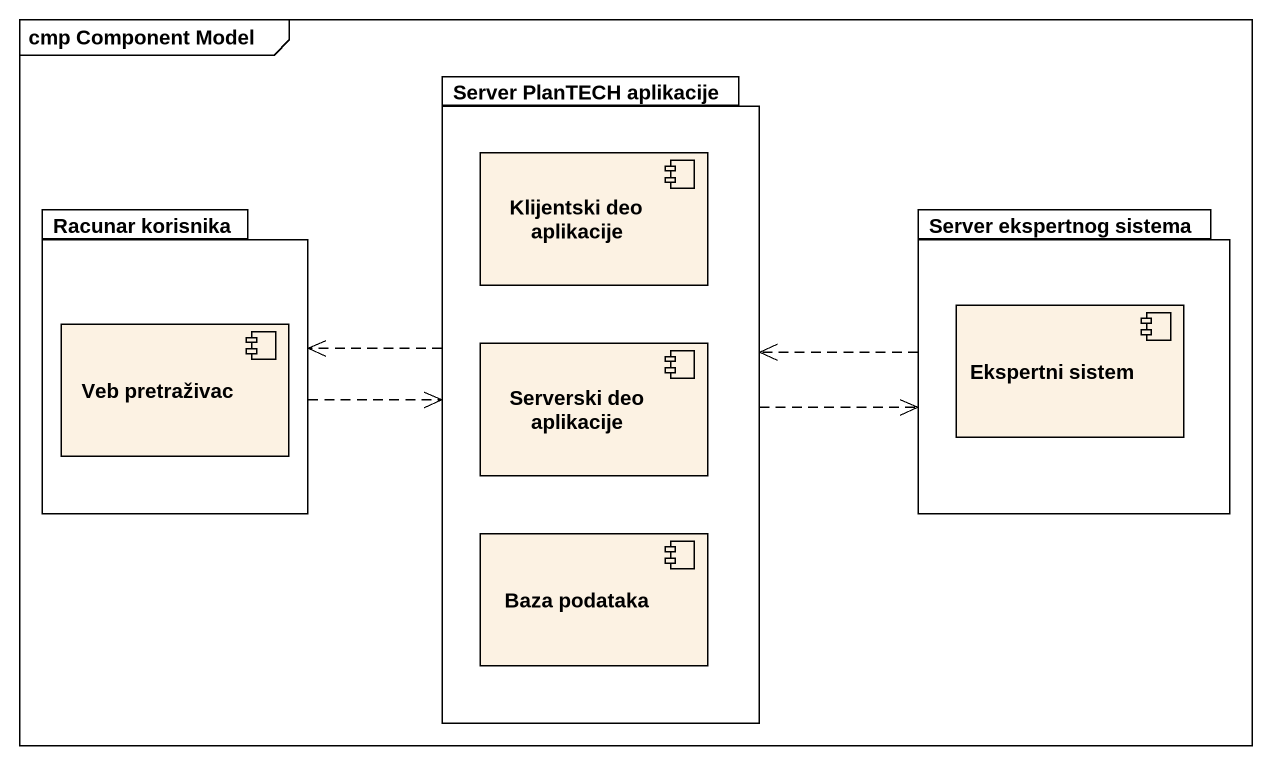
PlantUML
@startuml
mainframe cmp Component Model
package "Server PlanTECH aplikacije" as Server_PlanTECH_aplikacije {
  component "Klijentski deo aplikacije" as Klijentski_deo_aplikacije
  component "Serverski deo aplikacije" as Serverski_deo_aplikacije
  component "Baza podataka" as Baza_podataka
}
package "Racunar korisnika" as Racunar_korisnika {
  component "Veb pretraživac" as Veb_pretraživac
}
package "Server ekspertnog sistema" as Server_ekspertnog_sistema {
  component "Ekspertni sistem" as Ekspertni_sistem
}
Server_PlanTECH_aplikacije .left.> Racunar_korisnika
Server_PlanTECH_aplikacije .right.> Server_ekspertnog_sistema
Racunar_korisnika .right.> Server_PlanTECH_aplikacije
Server_ekspertnog_sistema .left.> Server_PlanTECH_aplikacije
@enduml
